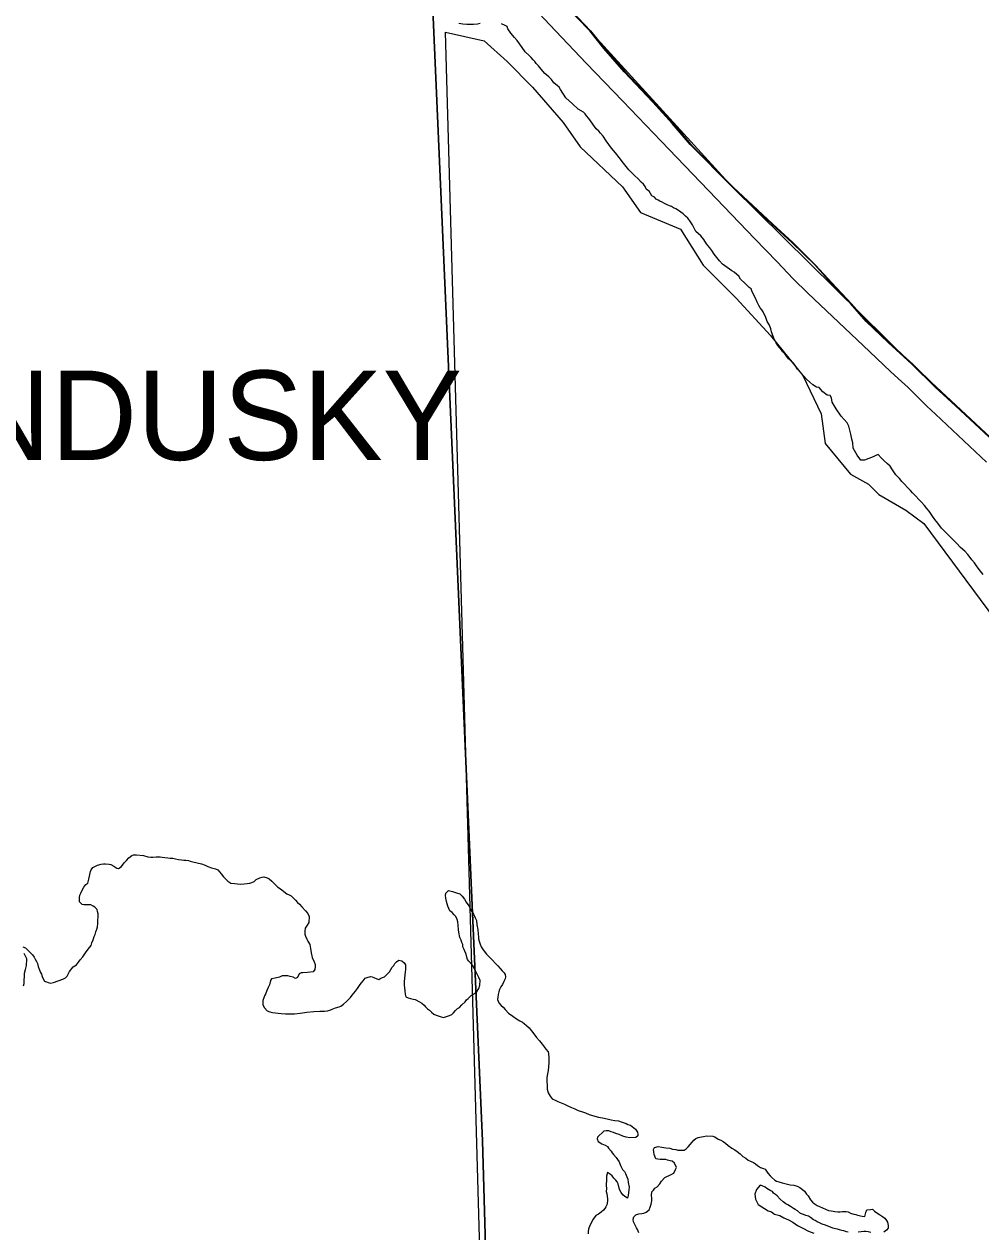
# Model space of a CAD drawing. Extents: x -16.6 to 83, y -37.7 to 22.
# Drawn here: x -6.587 to -5.572, y 17.935 to 19.216 of the extents above; entities that cross this region are included whole.
import ezdxf

# ---------------------------------------------------------------- set-up
doc = ezdxf.new("R2010")
doc.units = 0
for name, color, linetype in [('GM_X_City_Street', 7, 'Continuous'), ('GM_X_Corporation', 7, 'Continuous'), ('GM_X_Corporation_Text', 7, 'Continuous'), ('GM_X_Major_Lake', 7, 'Continuous')]:
    doc.layers.add(name, color=color, linetype=linetype)

msp = doc.modelspace()

# ---------------------------------------------------------------- linework, layer by layer
at = {"layer": 'GM_X_City_Street'}
msp.add_lwpolyline([(-5.566, 18.7514), (-5.6203, 18.8025), (-5.6293, 18.8111), (-5.6493, 18.8307), (-5.6562, 18.837), (-5.6677, 18.8475), (-5.6901, 18.869), (-5.7556, 18.9309), (-5.7711, 18.9461), (-5.7883, 18.9641), (-5.8121, 18.9887), (-5.8443, 19.0224), (-5.9111, 19.0919), (-5.9518, 19.1345), (-5.9906, 19.1748), (-6.0292, 19.2153), (-6.0465, 19.2336)], dxfattribs=at)
at = {"layer": 'GM_X_Corporation'}
for points in [[(-4.5574, 17.8601), (-4.6354, 17.9463), (-4.7762, 18.0694), (-4.9139, 18.175), (-5.0519, 18.2993), (-5.2334, 18.4698), (-5.4164, 18.6419), (-5.6453, 18.8555), (-5.8355, 19.0431), (-5.987, 19.2091), (-6.067, 19.2916), (-6.1572, 19.3786), (-6.2133, 19.4447), (-6.3739, 19.6084), (-6.5308, 19.7846), (-6.6895, 19.9681)], [(-6.1588, 19.3524), (-6.1006, 18.0317), (-6.0972, 17.9078)], [(-6.0972, 17.9078), (-6.1006, 18.0317), (-6.1588, 19.3524)], [(-5.5524, 18.7677), (-5.5737, 18.7875), (-5.599, 18.8114), (-5.6206, 18.8311), (-5.6453, 18.8555), (-5.6703, 18.8783), (-5.6938, 18.9007), (-5.7104, 18.9197), (-5.7313, 18.9417), (-5.7483, 18.9607), (-5.7726, 18.9846), (-5.7938, 19.004), (-5.8154, 19.0241), (-5.8355, 19.0431), (-5.8806, 19.0883), (-5.8995, 19.1107), (-5.92, 19.1335), (-5.9503, 19.1654), (-5.9719, 19.1901), (-5.987, 19.2091), (-6.0068, 19.23)], [(-5.5524, 18.7677), (-5.5737, 18.7875), (-5.599, 18.8114), (-5.6206, 18.8311), (-5.6453, 18.8555), (-5.6703, 18.8783), (-5.6938, 18.9007), (-5.7104, 18.9197), (-5.7313, 18.9417), (-5.7483, 18.9607), (-5.7726, 18.9846), (-5.7938, 19.004), (-5.8154, 19.0241), (-5.8355, 19.0431), (-5.8806, 19.0883), (-5.8995, 19.1107), (-5.92, 19.1335), (-5.9503, 19.1654), (-5.9719, 19.1901), (-5.987, 19.2091), (-6.0068, 19.23)], [(-6.1034, 17.916), (-6.14, 19.2076), (-6.0988, 19.1984), (-6.0745, 19.1766), (-6.0477, 19.1494), (-6.015, 19.1119), (-5.9972, 19.086), (-5.9521, 19.0437), (-5.9332, 19.0163), (-5.8906, 18.9987), (-5.8667, 18.9606), (-5.8317, 18.9256), (-5.7952, 18.8857), (-5.7611, 18.8436), (-5.7414, 18.8029), (-5.7371, 18.7712), (-5.7103, 18.7387), (-5.6912, 18.7281), (-5.6804, 18.7172), (-5.6518, 18.7007), (-5.6327, 18.6866), (-5.5575, 18.5854)]]:
    msp.add_lwpolyline(points, dxfattribs=at)
at = {"layer": 'GM_X_Major_Lake'}
for points in [[(-6.0058, 19.2299), (-5.9861, 19.2091), (-5.9709, 19.1901), (-5.9493, 19.1654), (-5.919, 19.1335), (-5.8986, 19.1107), (-5.8796, 19.0883), (-5.8345, 19.043), (-5.8145, 19.024), (-5.7929, 19.0039), (-5.7716, 18.9845), (-5.7474, 18.9606), (-5.7303, 18.9416), (-5.7095, 18.9196), (-5.6928, 18.9006), (-5.6693, 18.8782), (-5.6443, 18.8554), (-5.6197, 18.8311), (-5.5981, 18.8113), (-5.5727, 18.7874), (-5.5515, 18.7676), (-5.5272, 18.7452), (-5.5075, 18.7277)], [(-6.1033, 19.2167), (-6.106, 19.2159), (-6.1102, 19.2156), (-6.114, 19.2156), (-6.1174, 19.2156), (-6.1216, 19.216), (-6.1258, 19.2168)], [(-6.0471, 19.1783), (-6.049, 19.1806), (-6.0513, 19.1829), (-6.0555, 19.1867), (-6.0611, 19.1947), (-6.0638, 19.1989), (-6.0668, 19.202), (-6.0706, 19.2066), (-6.074, 19.2112), (-6.0744, 19.2135), (-6.0767, 19.2146), (-6.0804, 19.2165)], [(-5.7634, 18.8467), (-5.7665, 18.8502), (-5.7691, 18.854), (-5.771, 18.8566), (-5.7729, 18.8586), (-5.7763, 18.8612), (-5.779, 18.8651), (-5.782, 18.8685), (-5.7835, 18.8708), (-5.7854, 18.8727), (-5.7873, 18.8754), (-5.7892, 18.8781), (-5.7918, 18.883), (-5.7941, 18.8899), (-5.7948, 18.8929), (-5.7963, 18.8968), (-5.7986, 18.9006), (-5.8005, 18.9059), (-5.802, 18.9086), (-5.8031, 18.9109), (-5.8046, 18.9132), (-5.8062, 18.9151), (-5.8077, 18.9178), (-5.8095, 18.9212), (-5.8111, 18.9254), (-5.8133, 18.9292), (-5.8152, 18.9334), (-5.8156, 18.9353), (-5.8179, 18.9369), (-5.822, 18.9411), (-5.8269, 18.9457), (-5.8288, 18.9487), (-5.8311, 18.9506), (-5.8338, 18.9529), (-5.8364, 18.9545), (-5.8436, 18.9598), (-5.8463, 18.9617), (-5.8493, 18.9652), (-5.852, 18.9686), (-5.855, 18.9721), (-5.8573, 18.9759), (-5.8595, 18.979), (-5.863, 18.9832), (-5.866, 18.9877), (-5.869, 18.9916), (-5.8743, 18.9962), (-5.8781, 19.0034), (-5.8807, 19.0076), (-5.883, 19.0103), (-5.8853, 19.0126), (-5.8879, 19.0149), (-5.8902, 19.0168), (-5.8929, 19.0183), (-5.8955, 19.0203), (-5.8982, 19.0214), (-5.9001, 19.0226), (-5.9024, 19.0233), (-5.9054, 19.0249), (-5.9077, 19.026), (-5.9103, 19.0272), (-5.9126, 19.0283), (-5.9145, 19.0295), (-5.9164, 19.0306), (-5.9183, 19.0326), (-5.921, 19.0341), (-5.924, 19.0391), (-5.9267, 19.0406), (-5.9282, 19.044), (-5.9301, 19.0463), (-5.9323, 19.0486), (-5.9354, 19.0517), (-5.9399, 19.0559), (-5.9456, 19.0616), (-5.9513, 19.0685), (-5.9558, 19.0746), (-5.9596, 19.0796), (-5.9638, 19.0846), (-5.9695, 19.0922), (-5.9729, 19.0972), (-5.9755, 19.1006), (-5.9774, 19.1025), (-5.9801, 19.1052), (-5.988, 19.1159), (-5.9903, 19.119), (-5.9918, 19.1209), (-5.9937, 19.1228), (-5.9994, 19.1259), (-6.0054, 19.1316), (-6.0123, 19.1378), (-6.0179, 19.1469), (-6.0195, 19.1492), (-6.0213, 19.1508), (-6.0251, 19.1538), (-6.0274, 19.1573), (-6.0304, 19.1603), (-6.0346, 19.1638), (-6.0384, 19.1684), (-6.0414, 19.1718), (-6.0437, 19.1745), (-6.0452, 19.1764), (-6.0471, 19.1783)], [(-5.5695, 18.6325), (-5.574, 18.6378), (-5.5767, 18.6416), (-5.5789, 18.6447), (-5.5816, 18.6481), (-5.5835, 18.6504), (-5.5861, 18.6535), (-5.5891, 18.6573), (-5.5937, 18.6611), (-5.5979, 18.6657), (-5.6024, 18.6703), (-5.6077, 18.6757), (-5.6138, 18.6814), (-5.6176, 18.6868), (-5.621, 18.6906), (-5.624, 18.6952), (-5.627, 18.6994), (-5.6293, 18.7025), (-5.632, 18.7055), (-5.635, 18.709), (-5.638, 18.712), (-5.641, 18.7155), (-5.6445, 18.7189), (-5.6467, 18.7216), (-5.6501, 18.7247), (-5.6532, 18.7281), (-5.6558, 18.7312), (-5.6585, 18.7342), (-5.6623, 18.738), (-5.6657, 18.7434), (-5.6683, 18.7472), (-5.6713, 18.7499), (-5.6748, 18.753), (-5.6778, 18.756), (-5.6812, 18.7595), (-5.6835, 18.7587), (-5.6865, 18.7572), (-5.6911, 18.7553), (-5.6957, 18.7538), (-5.6995, 18.7535), (-5.7033, 18.7588), (-5.7075, 18.7665), (-5.7078, 18.7722), (-5.7089, 18.776), (-5.71, 18.7813), (-5.7112, 18.7855), (-5.7123, 18.7897), (-5.7138, 18.7931), (-5.7202, 18.8004), (-5.7255, 18.8081), (-5.7297, 18.8153), (-5.7304, 18.8199), (-5.7319, 18.8222), (-5.735, 18.8226), (-5.7399, 18.826), (-5.7437, 18.8306), (-5.7464, 18.831), (-5.7502, 18.8337), (-5.7536, 18.8364), (-5.757, 18.8394), (-5.76, 18.8429), (-5.7634, 18.8467)], [(-6.5821, 18.2332), (-6.5798, 18.2309), (-6.5779, 18.229), (-6.5764, 18.2267), (-6.5753, 18.2244), (-6.5737, 18.2221), (-6.5726, 18.2199), (-6.5719, 18.2168), (-6.5711, 18.2138), (-6.5696, 18.2103), (-6.5685, 18.2084), (-6.5677, 18.2061), (-6.5666, 18.2035), (-6.5651, 18.2012), (-6.5632, 18.2004), (-6.5613, 18.1996), (-6.559, 18.1988), (-6.5559, 18.1996), (-6.546, 18.2033), (-6.543, 18.2048), (-6.5411, 18.2064), (-6.5388, 18.2113), (-6.5349, 18.2162), (-6.5315, 18.2185), (-6.5292, 18.2211), (-6.5273, 18.2238), (-6.5246, 18.2268), (-6.5219, 18.231), (-6.5188, 18.2352), (-6.5158, 18.239), (-6.515, 18.2416), (-6.5138, 18.245), (-6.5127, 18.2485), (-6.5115, 18.2507), (-6.5108, 18.2534), (-6.5096, 18.2564), (-6.5092, 18.2587), (-6.5088, 18.2622), (-6.5088, 18.266), (-6.5084, 18.269), (-6.5084, 18.2724), (-6.5091, 18.2751), (-6.5095, 18.277), (-6.5118, 18.2797), (-6.5137, 18.2808), (-6.516, 18.282), (-6.5186, 18.282), (-6.5209, 18.282), (-6.5236, 18.282), (-6.5255, 18.2824), (-6.5281, 18.2851), (-6.5281, 18.29), (-6.5277, 18.2923), (-6.5269, 18.2946), (-6.5258, 18.2969), (-6.5235, 18.3007), (-6.5216, 18.3037), (-6.5193, 18.3052), (-6.5181, 18.3094), (-6.5165, 18.3174), (-6.5158, 18.3193), (-6.5139, 18.3216), (-6.512, 18.3227), (-6.5089, 18.3242), (-6.5051, 18.3253), (-6.5028, 18.3257), (-6.5005, 18.3257), (-6.4967, 18.3253), (-6.4948, 18.3249), (-6.4918, 18.323), (-6.4887, 18.3211), (-6.4868, 18.3207), (-6.4838, 18.3222), (-6.4826, 18.3241), (-6.4807, 18.3267), (-6.4784, 18.329), (-6.4757, 18.332), (-6.4727, 18.3343), (-6.4708, 18.335), (-6.4677, 18.335), (-6.4601, 18.3342), (-6.4555, 18.3331), (-6.4525, 18.3327), (-6.4502, 18.3326), (-6.4468, 18.333), (-6.4449, 18.333), (-6.4426, 18.333), (-6.4403, 18.3326), (-6.4376, 18.3322), (-6.4346, 18.3318), (-6.4319, 18.3314), (-6.4293, 18.3314), (-6.4262, 18.331), (-6.4232, 18.3302), (-6.4201, 18.3298), (-6.4175, 18.3294), (-6.4152, 18.3294), (-6.4125, 18.329), (-6.4106, 18.3282), (-6.408, 18.3275), (-6.3988, 18.3255)], [(-6.3988, 18.3255), (-6.395, 18.324), (-6.392, 18.3228), (-6.3882, 18.3213), (-6.384, 18.3201), (-6.3813, 18.319), (-6.3779, 18.3151), (-6.3753, 18.3117), (-6.3726, 18.309), (-6.3707, 18.3071), (-6.3677, 18.3052), (-6.3635, 18.3048), (-6.3605, 18.3044), (-6.357, 18.304), (-6.3536, 18.3043), (-6.3502, 18.3047), (-6.3475, 18.3051), (-6.3452, 18.3058), (-6.3429, 18.3069), (-6.3406, 18.3088), (-6.3368, 18.3107), (-6.3345, 18.3115), (-6.3326, 18.3118), (-6.3292, 18.3107), (-6.3269, 18.3095), (-6.3243, 18.3072), (-6.3212, 18.3042), (-6.3178, 18.3007), (-6.314, 18.2984), (-6.3114, 18.2961), (-6.3083, 18.2938), (-6.3057, 18.2927), (-6.3038, 18.2915), (-6.3007, 18.2888), (-6.2989, 18.2869), (-6.297, 18.2846), (-6.2947, 18.2827), (-6.2924, 18.28), (-6.2886, 18.2758), (-6.286, 18.2728), (-6.2845, 18.2697), (-6.2849, 18.2632), (-6.2868, 18.2606), (-6.2887, 18.2572), (-6.2891, 18.2541), (-6.2891, 18.2511), (-6.2884, 18.2488), (-6.2872, 18.2457), (-6.2861, 18.2434), (-6.2838, 18.24), (-6.2831, 18.2358), (-6.2824, 18.2312), (-6.2812, 18.2263), (-6.2794, 18.2217), (-6.2782, 18.2186), (-6.2782, 18.2167), (-6.2786, 18.2133), (-6.2802, 18.211), (-6.2863, 18.2103), (-6.2912, 18.21), (-6.2931, 18.21), (-6.295, 18.2088), (-6.297, 18.205), (-6.2989, 18.2039), (-6.3015, 18.2054), (-6.3046, 18.2062), (-6.3072, 18.2066), (-6.3091, 18.2066), (-6.3114, 18.2066), (-6.3133, 18.2067), (-6.316, 18.2055), (-6.3206, 18.2044), (-6.3244, 18.2037), (-6.3255, 18.2018), (-6.3267, 18.1972), (-6.3282, 18.1942), (-6.3294, 18.1911), (-6.3309, 18.1873), (-6.3321, 18.1854), (-6.3325, 18.1835), (-6.3336, 18.1805), (-6.3336, 18.1759), (-6.3321, 18.1729), (-6.3291, 18.1698), (-6.3261, 18.1686), (-6.3234, 18.1679), (-6.3143, 18.1667), (-6.3097, 18.1663), (-6.3051, 18.1663), (-6.3002, 18.1666), (-6.2941, 18.167), (-6.2872, 18.1681), (-6.2796, 18.1688), (-6.2731, 18.1691), (-6.2682, 18.1691), (-6.2651, 18.1695), (-6.2628, 18.1702), (-6.2602, 18.1713), (-6.2567, 18.1728), (-6.2529, 18.174), (-6.251, 18.1747)], [(-6.1329, 18.2738), (-6.1355, 18.2757), (-6.1374, 18.2807), (-6.1389, 18.2857), (-6.1397, 18.2891), (-6.14, 18.2918), (-6.1396, 18.2944), (-6.1369, 18.2971), (-6.1324, 18.2963), (-6.1282, 18.2947), (-6.1248, 18.2936), (-6.1221, 18.2913), (-6.1199, 18.2882), (-6.118, 18.2848), (-6.1153, 18.281), (-6.1131, 18.2768), (-6.1104, 18.2722), (-6.1085, 18.2684), (-6.107, 18.2653), (-6.1067, 18.2607), (-6.1055, 18.2558), (-6.1052, 18.2508), (-6.1048, 18.2482), (-6.1048, 18.2459), (-6.1044, 18.2436), (-6.1033, 18.2402), (-6.1022, 18.2375), (-6.0999, 18.2344), (-6.0965, 18.2298), (-6.0927, 18.226), (-6.0844, 18.2172), (-6.0821, 18.2145), (-6.0798, 18.2119), (-6.0779, 18.2099), (-6.0768, 18.208), (-6.0764, 18.2058), (-6.0768, 18.2035), (-6.078, 18.2008), (-6.0795, 18.1974), (-6.0814, 18.1951), (-6.0826, 18.1921), (-6.0834, 18.1898), (-6.0842, 18.1868), (-6.0845, 18.1841), (-6.0849, 18.1818), (-6.0834, 18.178), (-6.0808, 18.1753), (-6.0789, 18.1734), (-6.0766, 18.1711), (-6.0732, 18.1673), (-6.0686, 18.1638), (-6.0648, 18.1611), (-6.061, 18.1592), (-6.0584, 18.1577), (-6.0565, 18.1561), (-6.0542, 18.1542), (-6.0512, 18.1516), (-6.0489, 18.1485), (-6.0463, 18.1454), (-6.0436, 18.1412), (-6.0402, 18.1378), (-6.0376, 18.1343), (-6.0353, 18.1313), (-6.0334, 18.129), (-6.0311, 18.1263), (-6.0307, 18.1244), (-6.0304, 18.1198), (-6.0304, 18.1149), (-6.0308, 18.1103), (-6.0312, 18.1065), (-6.0316, 18.1027), (-6.0324, 18.0989), (-6.0321, 18.0867), (-6.0309, 18.0825), (-6.0291, 18.0791), (-6.0268, 18.0764), (-6.0237, 18.0749), (-6.0207, 18.0733), (-6.0173, 18.0722), (-6.0139, 18.0706), (-6.0101, 18.0687), (-6.0063, 18.0672), (-6.0028, 18.0656), (-5.9994, 18.0641), (-5.9956, 18.0629), (-5.9914, 18.0614), (-5.9876, 18.0598), (-5.9815, 18.0579), (-5.9777, 18.0567), (-5.9736, 18.056), (-5.9686, 18.0552), (-5.9644, 18.054), (-5.9602, 18.0532), (-5.9564, 18.0528), (-5.9538, 18.052), (-5.9515, 18.0513), (-5.9485, 18.0501), (-5.9466, 18.049), (-5.9439, 18.0482), (-5.942, 18.047), (-5.9386, 18.044)], [(-6.251, 18.1747), (-6.248, 18.1766), (-6.2449, 18.1796), (-6.2426, 18.1819), (-6.2407, 18.1838), (-6.2388, 18.1861), (-6.2353, 18.1906), (-6.2334, 18.1933), (-6.2319, 18.1956), (-6.2303, 18.1974), (-6.2292, 18.1993), (-6.2273, 18.2016), (-6.225, 18.2043), (-6.2231, 18.205), (-6.2196, 18.2061), (-6.2177, 18.2058), (-6.2158, 18.205), (-6.2128, 18.2034), (-6.2105, 18.203), (-6.2086, 18.2042), (-6.2067, 18.2049), (-6.2048, 18.2057), (-6.1994, 18.211), (-6.1979, 18.2136), (-6.1964, 18.2159), (-6.1948, 18.2178), (-6.1937, 18.2197), (-6.1921, 18.2216), (-6.1895, 18.2235), (-6.1864, 18.2227), (-6.1838, 18.2204), (-6.1823, 18.2185), (-6.1823, 18.2155), (-6.1823, 18.2132), (-6.1827, 18.2109), (-6.1831, 18.2079), (-6.1835, 18.204), (-6.1839, 18.2006), (-6.1839, 18.1968), (-6.1835, 18.1941), (-6.1832, 18.1907), (-6.1828, 18.1873), (-6.182, 18.1846), (-6.1794, 18.1835), (-6.1771, 18.1827), (-6.1744, 18.1819), (-6.1721, 18.1815), (-6.1676, 18.1792), (-6.1649, 18.1777), (-6.1627, 18.1758), (-6.1611, 18.1738), (-6.1589, 18.1719), (-6.157, 18.1704), (-6.1547, 18.1681), (-6.1524, 18.1662), (-6.1498, 18.165), (-6.1479, 18.1643), (-6.1444, 18.1631), (-6.1422, 18.1627), (-6.1357, 18.1646), (-6.1334, 18.1657), (-6.1315, 18.1676), (-6.1295, 18.1699), (-6.1273, 18.1721), (-6.125, 18.1733), (-6.1227, 18.1759), (-6.1192, 18.1793), (-6.1177, 18.1812), (-6.1158, 18.1827), (-6.1127, 18.1858), (-6.1108, 18.1869), (-6.1089, 18.1884), (-6.107, 18.1895), (-6.1047, 18.1933), (-6.1035, 18.1968), (-6.1031, 18.2017), (-6.1046, 18.2051), (-6.1058, 18.2071), (-6.1073, 18.2105), (-6.1088, 18.2132), (-6.111, 18.2177), (-6.1133, 18.2204), (-6.1152, 18.2223), (-6.1167, 18.2242), (-6.1175, 18.2265), (-6.1182, 18.2296), (-6.1194, 18.233), (-6.1205, 18.2353), (-6.1216, 18.2376), (-6.1216, 18.2399), (-6.1227, 18.2422), (-6.1235, 18.2445), (-6.1246, 18.2475), (-6.1257, 18.2532), (-6.1261, 18.2555), (-6.1265, 18.2605), (-6.1268, 18.2639), (-6.1276, 18.2666), (-6.1291, 18.2696), (-6.1306, 18.2715), (-6.1329, 18.2738)], [(-6.5881, 18.2375), (-6.5855, 18.2363), (-6.5821, 18.2332)], [(-6.5876, 18.1963), (-6.5868, 18.1986), (-6.5868, 18.2005), (-6.5864, 18.2077), (-6.5864, 18.2097), (-6.5856, 18.2135), (-6.5844, 18.2176), (-6.5844, 18.2199), (-6.584, 18.2218), (-6.584, 18.2249), (-6.5859, 18.2283), (-6.587, 18.2306)], [(-5.9386, 18.044), (-5.9363, 18.0409), (-5.9359, 18.039), (-5.9359, 18.0371), (-5.9382, 18.0352), (-5.9443, 18.0349), (-5.9485, 18.0356), (-5.9519, 18.0368), (-5.9557, 18.0383), (-5.9592, 18.0395), (-5.9618, 18.0407), (-5.9641, 18.0414), (-5.9668, 18.0422), (-5.9694, 18.0422), (-5.9721, 18.0419), (-5.9786, 18.0358), (-5.979, 18.0339), (-5.9779, 18.0312), (-5.9741, 18.0285), (-5.9706, 18.027), (-5.968, 18.0258), (-5.9669, 18.0239), (-5.9642, 18.0209), (-5.9631, 18.019), (-5.9616, 18.0171), (-5.9589, 18.014), (-5.9574, 18.0121), (-5.9559, 18.0094), (-5.9544, 18.0056), (-5.9521, 18.0014), (-5.9502, 17.9991), (-5.9491, 17.9972), (-5.9476, 17.9934), (-5.9464, 17.9911), (-5.9461, 17.9877), (-5.9453, 17.9827), (-5.9454, 17.9797), (-5.9461, 17.9739), (-5.9469, 17.9709), (-5.9496, 17.9728), (-5.9519, 17.9744), (-5.9537, 17.977), (-5.9549, 17.9793), (-5.9556, 17.9816), (-5.9567, 17.9862), (-5.9579, 17.9881), (-5.9594, 17.99), (-5.9613, 17.9923), (-5.9632, 17.9946), (-5.9651, 17.9961), (-5.9681, 17.9981), (-5.9693, 17.9943), (-5.9693, 17.9889), (-5.9697, 17.9866), (-5.9697, 17.9844), (-5.9693, 17.9813), (-5.9694, 17.9779), (-5.969, 17.9756), (-5.9686, 17.9729), (-5.9682, 17.9699), (-5.9683, 17.9676), (-5.969, 17.9638), (-5.9698, 17.9619), (-5.971, 17.96), (-5.9725, 17.9581), (-5.9748, 17.9562), (-5.9778, 17.9539), (-5.9805, 17.9524), (-5.9832, 17.9486), (-5.987, 17.9418), (-5.9882, 17.938), (-5.9886, 17.9357), (-5.9886, 17.9331)], [(-5.9214, 17.9738), (-5.921, 17.9776), (-5.9195, 17.9795), (-5.9179, 17.9814), (-5.9156, 17.9829), (-5.9126, 17.9863), (-5.9107, 17.989), (-5.9072, 17.9928), (-5.9007, 17.9962), (-5.8977, 17.9973), (-5.8961, 18.0015), (-5.895, 18.0034), (-5.8969, 18.0079), (-5.8995, 18.0102), (-5.9018, 18.0106), (-5.9045, 18.0114), (-5.9064, 18.0118), (-5.909, 18.0118), (-5.9121, 18.0118), (-5.9147, 18.0122), (-5.917, 18.0126), (-5.9185, 18.0172), (-5.9189, 18.0202), (-5.9193, 18.0225), (-5.9181, 18.0248), (-5.9143, 18.0256), (-5.9105, 18.0252), (-5.9063, 18.0244), (-5.9021, 18.024), (-5.8991, 18.0228), (-5.8956, 18.0224), (-5.8937, 18.022), (-5.8918, 18.022), (-5.8892, 18.022), (-5.8869, 18.022), (-5.8846, 18.0231), (-5.8827, 18.0254), (-5.8804, 18.028), (-5.8785, 18.0303), (-5.8766, 18.0326), (-5.8743, 18.0341), (-5.872, 18.0352), (-5.8685, 18.036), (-5.8663, 18.0363), (-5.8632, 18.0371), (-5.8564, 18.0367), (-5.8544, 18.0359), (-5.8507, 18.0336), (-5.848, 18.0324), (-5.8453, 18.0309), (-5.8431, 18.0294), (-5.84, 18.0267), (-5.8362, 18.024), (-5.8332, 18.0221), (-5.8305, 18.0205), (-5.8275, 18.0178), (-5.8245, 18.0152), (-5.8214, 18.0132), (-5.8188, 18.0113), (-5.8157, 18.0098), (-5.8134, 18.0086), (-5.8112, 18.0075), (-5.8089, 18.0056), (-5.8059, 18.0036), (-5.8028, 18.0025), (-5.8009, 18.0017), (-5.7979, 17.9975), (-5.7956, 17.9948), (-5.7937, 17.9929), (-5.7907, 17.9899), (-5.7888, 17.9891), (-5.7865, 17.9883), (-5.7827, 17.9871), (-5.7785, 17.986), (-5.7743, 17.9852), (-5.7705, 17.9848), (-5.7671, 17.9836), (-5.7641, 17.9821), (-5.7614, 17.9802), (-5.7591, 17.9783), (-5.7572, 17.9752), (-5.7553, 17.9733), (-5.7527, 17.9691), (-5.7508, 17.9668), (-5.7489, 17.9653), (-5.7459, 17.9633), (-5.7432, 17.9622), (-5.7337, 17.9579), (-5.731, 17.9576), (-5.7288, 17.9572), (-5.7269, 17.9568), (-5.7238, 17.9564), (-5.7212, 17.9564), (-5.7189, 17.9567), (-5.7151, 17.9567), (-5.7128, 17.9563), (-5.7105, 17.9552), (-5.7067, 17.954), (-5.7048, 17.9536), (-5.7029, 17.9528), (-5.6979, 17.952)], [(-5.7129, 17.935), (-5.7148, 17.9354), (-5.7174, 17.9362), (-5.7197, 17.9366), (-5.722, 17.9373), (-5.7243, 17.9381), (-5.7262, 17.9385), (-5.7292, 17.9393), (-5.7368, 17.9424), (-5.7403, 17.9435), (-5.7433, 17.9447), (-5.7456, 17.9458), (-5.7478, 17.9474), (-5.7498, 17.9481), (-5.7528, 17.9504), (-5.7551, 17.952), (-5.7577, 17.9527), (-5.7604, 17.9535), (-5.7634, 17.9547), (-5.7665, 17.9574), (-5.7691, 17.9589), (-5.771, 17.9601), (-5.7741, 17.962), (-5.7767, 17.9639), (-5.779, 17.965), (-5.7817, 17.967), (-5.7851, 17.97), (-5.7881, 17.9735), (-5.79, 17.975), (-5.7919, 17.9762), (-5.793, 17.9781), (-5.7957, 17.9792), (-5.7991, 17.9811), (-5.801, 17.9827), (-5.804, 17.9842), (-5.8063, 17.9846), (-5.8102, 17.9801), (-5.8117, 17.9751), (-5.811, 17.9698), (-5.8083, 17.9641), (-5.7977, 17.9575), (-5.7943, 17.9564), (-5.7909, 17.9541), (-5.7855, 17.9525), (-5.781, 17.9502), (-5.776, 17.9479), (-5.7715, 17.9456), (-5.7665, 17.9421), (-5.7608, 17.9391), (-5.7551, 17.936), (-5.7494, 17.9337)], [(-5.9349, 17.9343), (-5.9364, 17.9377), (-5.9372, 17.9396), (-5.9383, 17.9415), (-5.9394, 17.9438), (-5.9406, 17.9457), (-5.9409, 17.9488), (-5.9402, 17.9511), (-5.9382, 17.9533), (-5.9348, 17.9545), (-5.9318, 17.9548), (-5.9295, 17.9552), (-5.9272, 17.956), (-5.9241, 17.9586), (-5.923, 17.9613), (-5.9218, 17.9647), (-5.921, 17.9681), (-5.921, 17.9711), (-5.9214, 17.9738)], [(-5.6979, 17.952), (-5.6953, 17.9516), (-5.6941, 17.9558), (-5.693, 17.9585), (-5.6891, 17.9588), (-5.6869, 17.9592), (-5.685, 17.9573), (-5.6823, 17.9554), (-5.6797, 17.9535), (-5.6766, 17.9515), (-5.674, 17.9496), (-5.6721, 17.9473), (-5.6713, 17.9454), (-5.6706, 17.942), (-5.6706, 17.9393), (-5.6721, 17.9371), (-5.6752, 17.9348)], [(-5.6889, 17.9345), (-5.6915, 17.9353), (-5.6942, 17.9357), (-5.6961, 17.9357), (-5.6992, 17.9353), (-5.7022, 17.9349)]]:
    msp.add_lwpolyline(points, dxfattribs=at)

# ---------------------------------------------------------------- texts
at = {"layer": 'GM_X_Corporation_Text'}
msp.add_text('SANDUSKY', height=0.0947, rotation=0, dxfattribs=at).set_placement((-6.8189, 18.7539))

doc.saveas('drawing.dxf')
